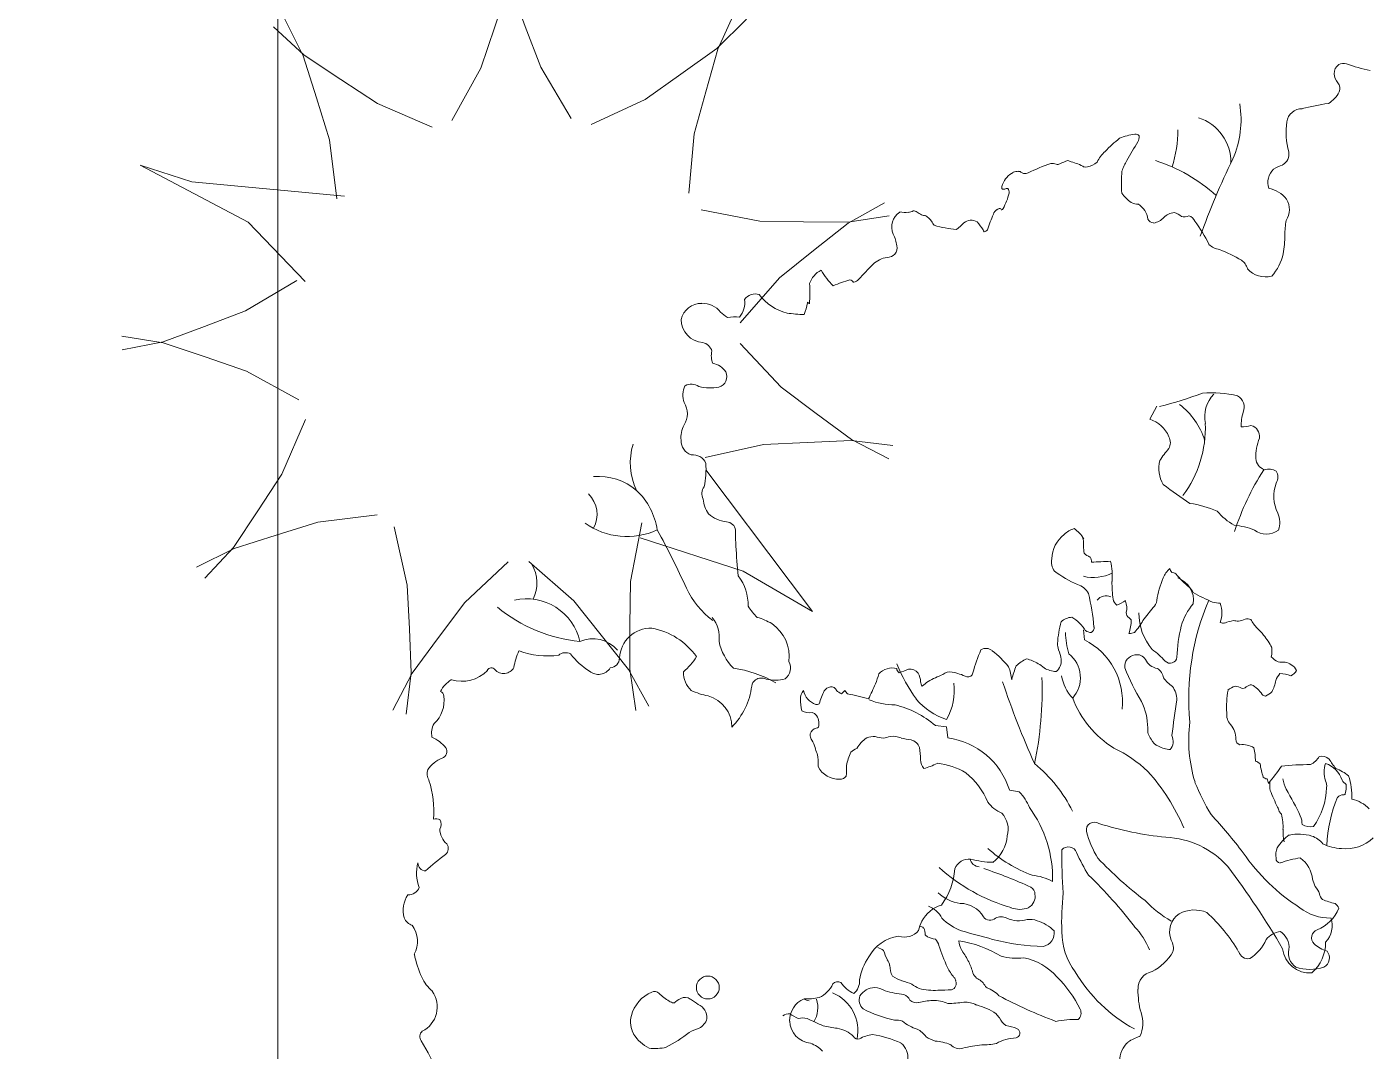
# Model space of a CAD drawing. Header units: millimetres. Extents: x 823088 to 974770, y -118861 to 5314.
# Drawn here: x 838612 to 839607, y -49433 to -48673 of the extents above; entities that cross this region are included whole.
import ezdxf

# ---------------------------------------------------------------- set-up
doc = ezdxf.new("R2010")
doc.units = ezdxf.units.MM
doc.header["$MEASUREMENT"] = 0
doc.layers.add('CAY', color=94, linetype='Continuous')
doc.layers.add('DIENHOA', color=3, linetype='Continuous')

# ---------------------------------------------------------------- blocks, each defined once
blk = doc.blocks.new('Cay73-mb')
at = {"layer": 'DIENHOA', "color": 85, "lineweight": 13, "true_color": 0x58ba48, "transparency": 33554495}
for p, q in [((-545.5, 1338.5), (-534.2, 1360.1)), ((-653.4, 974.3), (-655.2, 991)), ((-899.3, 832.9), (-880.8, 831)), ((-880.8, 831), (-879, 812.5)), ((-777.3, 726.5), (-760.8, 723.4))]:
    blk.add_line(p, q, dxfattribs=at)
blk.add_circle((-1274.7, 400.6), 18.9, dxfattribs=at)
for centre, radius, start, end in [((-224.3, 1909.3), 17.2, 124.2462, 182.6037), ((-213.7, 1911.2), 28, 185.4095, 219.1061), ((-225.8, 1908.1), 17.5, 74.1259, 117.8869), ((-132.8, 2164.7), 255.5, 249.7833, 258.8707), ((-244.5, 1884.6), 12.7, 331.1786, 44.3584), ((-273.6, 1898.1), 44.8, 300.1626, 334.0546), ((-555.1, 1832.3), 160, 336.2838, 9.4639), ((-294.4, 1825.4), 25.5, 89.6582, 171.4207), ((-198.5, 1475.3), 387.7, 97.8081, 104.3099), ((-699.3, 1816.1), 200, 342.153, 0), ((-488.7, 1762.8), 76.8, 358.755, 72.2581), ((-204.1, 1812), 116.8, 171.4933, 196.0571), ((-429.8, 1598.5), 262.5, 129.1287, 136.18), ((-552, 1690.5), 119.8, 98.8255, 111.2513), ((-147.4, 1524.1), 498.4, 146.9415, 151.0298), ((-569, 1802.2), 6.84, 32.8609, 101.47), ((-588, 1805.4), 24.7, 337.5294, 1.1017), ((-584.6, 1740.4), 52.8, 130.8894, 154.9841), ((-336.9, 1776.1), 20.8, 299.6516, 9.8452), ((-593.3, 1433.3), 347.1, 109.4489, 116.1609), ((-707.4, 1741.7), 19, 67.5848, 94.4677), ((-697.7, 1768.8), 9.87, 255.6168, 292.7541), ((-665.8, 1711.4), 55.9, 105.6989, 120.2145), ((-687.8, 1734), 31.9, 66.5177, 77.5333), ((-698.1, 1675.5), 90.7, 60.7472, 75.3021), ((-651.1, 1767.8), 13.3, 258.6896, 281.3104), ((-653.5, 1784.7), 30.4, 279.3725, 313.7596), ((-521, 1726.5), 73.6, 148.0398, 163.2561), ((-618.1, 1506.7), 271.1, 47.8437, 72.4103), ((710.3, 1220.3), 1245.7, 153.9209, 160.2912), ((-319.9, 1728.6), 31, 133.7798, 197.1016), ((-316.4, 1717.3), 41.9, 104.0874, 126.4712), ((-754, 1713.3), 36.6, 117.2626, 159.7518), ((-762.5, 1723.9), 23.6, 89.1291, 110.7747), ((-762.3, 1739), 8.45, 51.4981, 88.531), ((-748.2, 1761.1), 17.9, 240.252, 256.1402), ((-751.6, 1757), 13.2, 266.3473, 293.5077), ((-414.9, 1728.7), 177.6, 173.8451, 185.5643), ((-780.4, 1720.8), 9.54, 146.8678, 190.9946), ((-786.8, 1722.1), 4.31, 226.072, 296.1645), ((-864.4, 1730.4), 88.6, 329.9058, 347.7957), ((-780.3, 1708.9), 10.4, 88.4087, 116.2726), ((-785.4, 1713.6), 7.83, 345.1753, 46.1053), ((-535.5, 1752.2), 69.4, 215.9743, 233.8187), ((-358.4, 1671.9), 48.4, 37.6923, 79.445), ((-790.4, 1672.4), 13.9, 121.5081, 161.5564), ((-789.1, 1671.3), 15.5, 103.2993, 123.6768), ((-796.4, 1680.5), 7.01, 32.8044, 57.3602), ((-789.9, 1686.2), 2.09, 250.9042, 351.9614), ((-564.7, 1718.9), 25.5, 242.5806, 271.1385), ((-585.4, 1662.8), 37.2, 9.3232, 55.3455), ((-349.2, 1684.3), 33.9, 328.0571, 30.6106), ((-941.6, 1655.5), 29.8, 123.5993, 203.0062), ((-948.3, 1750.6), 70.9, 262.0528, 273.6012), ((-954.9, 1731.7), 53.1, 282.0418, 291.1574), ((-935.7, 1671.7), 10.5, 54.379, 90), ((-913.8, 1698.5), 24.1, 229.2506, 249.8434), ((-916.4, 1685.9), 11.6, 240.0308, 272.8414), ((-935.4, 1642.1), 37.8, 37.7105, 58.749), ((-885.5, 1673.3), 21.6, 202.0779, 223.6054), ((-897.4, 1700.8), 59.1, 303.6768, 319.9349), ((-839.4, 1646), 21, 96.7125, 127.2901), ((-840, 1649.5), 17.5, 56.3066, 96.1436), ((-953.5, 1565), 158.1, 32.8356, 38.7984), ((-479.5, 1537.4), 352.8, 156.7264, 161.1793), ((-538.4, 1673.6), 11.4, 204.8937, 265.4301), ((-544.3, 1691.7), 29.9, 279.6423, 316.8165), ((-503.5, 1653.6), 25.9, 93.9598, 136.9894), ((-511.1, 1655), 25.1, 45.4493, 76.753), ((-489.3, 1693.6), 21.1, 258.6845, 292.7424), ((-486.1, 1658.9), 16, 22.9279, 72.0224), ((-684.7, 1508.3), 264.8, 26.6571, 36.3256), ((-203, 1642.2), 119.9, 168.3874, 180), ((-1015.4, 1618.9), 52.7, 6.225, 28.2537), ((-850, 1832.1), 181, 253.5992, 265.379), ((-801.5, 1658.8), 20.7, 202.9424, 213.2265), ((-821.4, 1657), 9.92, 284.7365, 323.6682), ((-470.8, 1640.5), 147.9, 348.6909, 0.6456), ((-978.1, 1620.9), 15.5, 266.7751, 14.0108), ((-426.1, 1649.7), 31.6, 225.8949, 262.0231), ((-528.2, 1373), 264.2, 59.5986, 68.2949), ((-971.9, 1561.4), 44.6, 99.1057, 132.7131), ((-409.3, 1579.5), 26, 15.7567, 55.2913), ((-404.5, 1628), 80.5, 318.1624, 348.2082), ((-1072.3, 1551.4), 36.2, 115.0005, 162.3895), ((-977.5, 1649.5), 128.1, 210.6657, 225.1801), ((-378.3, 980.1), 875.4, 135.4526, 137.6934), ((-354.2, 1613.7), 40.5, 221.9965, 283.6598), ((-1316.2, 1547.7), 209.9, 354.8579, 4.0077), ((-955.8, 1292), 289.3, 106.9761, 112.773), ((-1042.2, 1559.6), 9.2, 30.584, 77.7337), ((-1037.8, 1580.4), 16.4, 282.3406, 317.629), ((-1285.5, 1495.7), 33.9, 88.0776, 167.6578), ((-1283.1, 1492.4), 37.3, 37.8093, 91.9087), ((-1253.6, 1532), 39.9, 321.1358, 5.9482), ((-1196.6, 1524), 21.2, 72.005, 144.8693), ((-1123.7, 1594.4), 83.3, 217.1202, 255.8743), ((-1220.9, 1548.8), 111.9, 340.41, 350.5932), ((-1113.1, 1525.1), 7, 32.7395, 70.58), ((-1202.9, 1567.3), 72.6, 225.7395, 237.0577), ((-1230.3, 1441.7), 65.7, 83.1978, 100.621), ((-1114.9, 1695), 183.7, 260.881, 269.8111), ((-1280, 1503.4), 38.6, 180.5779, 265.4872), ((-1287, 1445.3), 20, 16.3936, 78.6005), ((-1237.3, 1442.6), 31.6, 164.7691, 202.3854), ((-1271.9, 1398.7), 32.4, 33.697, 80.5062), ((-1302, 1372.2), 23.9, 58.1845, 115.4575), ((-1261.3, 1408.7), 18.1, 285.5889, 25.9443), ((-1278.2, 1378.2), 37.5, 155.4988, 199.2947), ((-1270.1, 1464.2), 74.2, 254.9353, 280.6607), ((-674.7, 1950.7), 608.9, 283.8104, 290.7793), ((-443.1, 1210.8), 171.3, 75.6627, 95.1926), ((-402.5, 1342.6), 52.6, 135.1191, 192.0967), ((-410.9, 1358.3), 21.1, 337.1728, 61.1977), ((-1344.2, 1347.4), 35.8, 329.0296, 30.9704), ((-568.5, 1268.2), 118.8, 17.3621, 52.7006), ((-1277.1, 1308.5), 41.9, 150.6628, 186.7116), ((-560.4, 1291.1), 49.7, 21.8084, 72.6169), ((-644, 1325.1), 190.1, 323.6686, 1.9289), ((-321.4, 1327.7), 73.5, 162.2495, 181.4847), ((-532, 1299.7), 20.3, 330.9368, 29.0632), ((-394.9, 1383.7), 57.9, 270, 286.2546), ((-383, 1310.2), 18.4, 350.8899, 76.5088), ((-286.8, 1276.5), 83.9, 158.4917, 181.9367), ((-1297, 1266.5), 105.5, 162.9105, 205.5637), ((-1294, 1302.8), 24.7, 178.0601, 250.7146), ((-370.2, 1164.1), 191.2, 138.8692, 146.3006), ((-1299.1, 1256.9), 22.8, 22.2543, 97.6216), ((-1408.9, 1255.5), 131.3, 347.5065, 4.3757), ((-476.7, 1257.8), 54, 166.7472, 209.9904), ((-350, 1274.6), 20.6, 182.6035, 251.1557), ((-1455.1, 1146.2), 97.8, 49.9038, 94.6124), ((22.4, 1013.1), 450.5, 147.5245, 161.9127), ((-349.9, 1228), 28, 62.5535, 104.0315), ((-353.4, 1243), 19.1, 329.0274, 30.9726), ((-1469.7, 1139.1), 112.8, 8.5322, 46.5813), ((-1264, 1215.3), 20.4, 144.7003, 205.2105), ((-123.8, 1746.9), 652.7, 232.2441, 236.9853), ((-277.5, 1210.9), 63.5, 159.5439, 205.784), ((-1506.1, 1181.1), 48.7, 332.2343, 44.7479), ((-1231.1, 1212.1), 51.7, 186.1247, 215.0035), ((-505.6, 1020.3), 181.1, 66.8087, 81.6995), ((-1238.4, 1220.9), 52, 227.6665, 263.9935), ((-363.5, 1243.5), 90.7, 218.701, 241.7076), ((-365, 1168.1), 33.9, 338.2005, 26.5731), ((-1408, 1263), 118.2, 234.1809, 294.9403), ((-2554.4, 497.4), 1365.5, 24.3081, 28.8296), ((-1244.9, 1152.9), 16.3, 8.3292, 86.4671), ((-1045.5, 1145.7), 183.5, 177.0267, 185.1887), ((-656.4, 1115.7), 44.6, 108.4312, 133.1606), ((-697.9, 1116.1), 50.1, 29.7623, 56.8052), ((-420.6, 1031.4), 133, 68.9692, 83.8991), ((-353.2, 1181.4), 32.5, 232.7058, 307.2942), ((-653.1, 1105.7), 54.4, 128.4219, 177.3601), ((-707.3, 1130.9), 52.6, 357.99, 16.7853), ((-502.5, 1161.7), 726.5, 182.5729, 186.4788), ((-682.4, 1102.9), 25.6, 167.9859, 216.3291), ((-613.2, 1126.5), 41.6, 176.5459, 192.7271), ((-630.6, 1141.8), 33.7, 226.5893, 246.0422), ((-655.9, 1103), 14.2, 358.2097, 34.8059), ((-1618.9, 1068), 62.2, 334.6001, 30.061), ((-575.6, 1263.8), 217.4, 234.131, 245.7801), ((-638.5, 1145.1), 67.9, 255.774, 297.6452), ((-660.3, 1780.1), 677.8, 271.568, 274.2133), ((-715.9, 1079.3), 108.3, 355.4047, 13.2292), ((-484.1, 1059.7), 43, 131.2722, 156.9705), ((-502.2, 1093), 10.3, 185.6903, 224.9963), ((-510.3, 1073.2), 12.6, 52.1215, 86.1647), ((-1286.9, 1032), 78.7, 358.4735, 37.3601), ((-674.3, 1035.4), 31.6, 29.6477, 72.5564), ((-373.7, 1071), 234.3, 180.0939, 187.2905), ((-384.1, 1016.9), 151.7, 156.867, 171.5142), ((-382, 1181.6), 155.6, 219.2417, 230.751), ((-512.8, 1039.5), 39.3, 351.9117, 70.0175), ((-1573.3, 952.2), 89.8, 12.5308, 102.9265), ((-1180.4, 1120.9), 143.4, 205.3534, 233.0577), ((-981.5, 967.4), 344.9, 4.6783, 14.0392), ((-617.6, 1028), 19, 66.0382, 142.0334), ((-588.5, 1045.4), 18.1, 193.0438, 229.976), ((-500.8, 1039.6), 29.6, 25.8181, 46.4913), ((-284.2, 1392.1), 389.1, 240.7744, 246.0896), ((-1459.1, 1227.1), 256.9, 230.7129, 264.0541), ((-1121, 1085.6), 103.5, 212.5411, 225.8361), ((-651.3, 1144), 123.6, 294.484, 302.0292), ((-612.1, 1027.2), 28.5, 344.3857, 23.2441), ((-573, 1020), 11.6, 182.6155, 233.7522), ((-469.5, 1019.4), 94.3, 180.3945, 220.1311), ((82.3, 514.4), 806.6, 140.4959, 142.4103), ((-551.9, 1040.8), 17.8, 311.6388, 355.237), ((-399.3, 970.1), 98.2, 139.3978, 163.9991), ((-69.5, 877.9), 411.9, 156.8851, 185.5007), ((-427.8, 1095.2), 60.5, 256.514, 268.4924), ((-475.5, 1018.8), 48.7, 340.8686, 19.1314), ((-1309.3, 977.9), 53.6, 353.2891, 38.6068), ((-1218.7, 918.5), 96.3, 59.0195, 74.5558), ((-1206, 946.7), 65.7, 352.833, 55.8913), ((-490.3, 952.3), 208.3, 165.5122, 175.559), ((-673.2, 983.7), 27.9, 91.6362, 132.304), ((-706.3, 956.4), 63.9, 31.1649, 59.6604), ((-588.6, 997.4), 15.8, 38.1634, 56.8283), ((-656.5, 1009.3), 80.4, 342.2805, 358.529), ((-648.9, 1056.5), 104.8, 318.2446, 331.4557), ((-250.7, 937), 250.3, 166.1, 178.0158), ((-424.3, 1018), 16, 251.312, 278.7473), ((-399.3, 948.6), 58.1, 98.3267, 112.8627), ((-400.8, 1039.9), 34.5, 258.5601, 272.2909), ((-405.5, 1050.7), 45.7, 277.5446, 292.112), ((-384, 992.8), 16.2, 70.8187, 105.2309), ((-331.8, 1030.2), 51.9, 205.3296, 224.9963), ((-1464.2, 922.1), 54, 40.9191, 113.4765), ((-1368.2, 941.6), 52.2, 88.609, 177.1457), ((-1389.1, 877.7), 118.1, 35.7637, 79.1798), ((-517.9, 994.7), 167.1, 182.862, 195.0806), ((-705.1, 872.4), 114.4, 353.6453, 63.1139), ((-641.2, 1004.9), 18.5, 235.9298, 267.2079), ((-646.1, 994), 8.6, 298.0117, 10.4397), ((-582.6, 1021), 36.3, 274.2841, 289.0896), ((-417.6, 938.1), 74.1, 36.3808, 48.4843), ((-457.4, 900.5), 128.6, 28.3348, 39.3403), ((-1490.6, 911.7), 105.3, 155.1361, 170.6581), ((-1538.4, 1093.1), 145.2, 250.8174, 277.0379), ((-1509.4, 936), 17.2, 61.3898, 130.8411), ((-1169, 990.2), 89.1, 192.0619, 224.6372), ((-546.1, 839.4), 302.2, 156.9325, 164.5439), ((-815.8, 944.4), 15.9, 49.6041, 122.0273), ((-894.4, 839.8), 146.6, 37.8197, 52.6761), ((-667.7, 968.3), 30.2, 179.8418, 199.8187), ((-737.7, 938.2), 46.1, 4.8429, 25.5328), ((-637.5, 832.2), 158.7, 42.393, 52.8033), ((-372.9, 955.6), 28.9, 341.5673, 10.6328), ((-1406.3, 1023.7), 119.4, 217.4326, 237.894), ((-1437.1, 944.9), 16.8, 275.035, 357.5104), ((-1401, 1016.5), 128.4, 312.1682, 327.0879), ((-1160.2, 928), 22.1, 306.082, 28.49), ((-697.9, 1043.8), 286.7, 202.3785, 215.7232), ((-574.4, 855.9), 205.9, 158.4958, 164.9843), ((-724, 888), 60.3, 114.338, 134.0858), ((-762.5, 885.6), 59, 56.4857, 76.6241), ((-739.8, 909.5), 27.1, 42.7729, 68.6609), ((-715.7, 940.1), 24, 310.8602, 4.6361), ((-710.6, 911.7), 50.5, 318.4501, 51.6756), ((-567.7, 930.3), 19.3, 97.4325, 186.482), ((-566.3, 934.1), 15.8, 30.0647, 104.2616), ((-528.5, 953.5), 26.8, 205.5565, 259.827), ((-512.1, 947.1), 11.3, 223.9992, 352.8761), ((-321, 967.3), 32.1, 220.4842, 246.2946), ((-327, 979.8), 42.4, 260.5555, 276.171), ((-325.8, 915.1), 22.7, 53.1266, 81.3662), ((-324.4, 913.1), 23.6, 27.0669, 58.8289), ((-1673.7, 868.2), 47, 120.6504, 153.5912), ((-1680.3, 963.8), 57.9, 252.59, 316.4318), ((-1631.7, 920.9), 7.33, 36.8702, 155.81), ((-1611.4, 937.9), 19.2, 221.0735, 331.6067), ((-1455.2, 940.5), 23.2, 230.9576, 327.5874), ((-1274.6, 920.2), 40.2, 178.363, 226.8874), ((-1262.5, 726.8), 203.1, 60.5282, 81.4732), ((-1186.9, 896), 15.4, 126.816, 172.2316), ((-1186.1, 893.8), 17.6, 63.65, 124.5809), ((-1163.7, 964.4), 56.7, 255.0659, 286.8762), ((-1109.2, 946.9), 120, 337.8518, 346.1588), ((-969.9, 896.6), 31.4, 76.8665, 136.3943), ((-956.1, 926.3), 6.76, 172.8854, 245.2257), ((-1004.1, 1064.1), 150.9, 287.4088, 293.7019), ((-941.7, 908.4), 17.6, 38.4548, 95.4958), ((-954.9, 903.5), 31.3, 2.7264, 30.3889), ((-834.1, 770.4), 155.8, 109.7665, 119.6668), ((-875.4, 903.9), 17.4, 77.8, 130.9618), ((-886.6, 833.1), 89.1, 63.9413, 80.386), ((-846, 921.8), 8.8, 260.5985, 347.9678), ((-854.8, 900.1), 81.9, 5.9376, 21.267), ((-1316.4, 891.2), 593.2, 348.2095, 2.0225), ((-697.1, 967.9), 46, 240.3402, 266.3866), ((-620.2, 927.6), 72.2, 189.9173, 223.2057), ((-295.5, 1039.1), 311.7, 200.8515, 212.2715), ((-544.7, 908.6), 21.9, 7.5658, 58.2365), ((-473.9, 949), 61.8, 217.4011, 236.2853), ((-291.7, 887.1), 50.4, 141.2563, 156.1782), ((-333.7, 858.4), 60.3, 69.9395, 87.4571), ((-323.6, 936.2), 23.7, 296.5479, 328.4303), ((-1718.9, 881), 8.72, 3.0927, 68.9627), ((-1250.5, 1002.3), 122.8, 245.1537, 258.946), ((-1320.5, 913.5), 119.3, 315.9168, 352.5826), ((-1102.4, 877.6), 19.4, 137.6415, 182.6467), ((-1087.5, 896.1), 29.7, 190.5685, 252.2167), ((-546.8, 663.6), 581.8, 157.0671, 159.3286), ((-1067.8, 878.6), 18.8, 104.5339, 141.8211), ((-1071.4, 887.1), 9.81, 23.6302, 96.4084), ((-1040, 913.9), 32.1, 225.4909, 243.4358), ((-1069.2, 905.6), 25.2, 306.2527, 323.7451), ((-1011.3, 918.2), 46.6, 216.2036, 225.0011), ((-86.6, 473.8), 1006.9, 154.8519, 156.4101), ((-909.3, 906.6), 14.5, 186.2476, 216.2549), ((-553.6, 448.8), 580.3, 128.046, 129.2715), ((-962.9, 890.7), 94.9, 329.8609, 7.5227), ((574.6, 1359.3), 1436.7, 198.4323, 204.2141), ((-542.3, 873.9), 41.5, 2.0442, 34.8203), ((-269.6, 864.8), 149.4, 169.7179, 184.188), ((-396.4, 868), 31, 105.367, 130.7424), ((-407.8, 868.9), 29.2, 62.1541, 83.6645), ((-391.9, 901.3), 7.02, 250.7233, 318.7427), ((-375.8, 882.7), 17.7, 96.6138, 127.8542), ((-400.1, 858.1), 47.7, 33.3252, 62.1701), ((-380.6, 934.2), 58.6, 295.9254, 308.4274), ((-408.1, 920.2), 71.5, 333.4178, 349.6866), ((-1761.7, 874.2), 52.1, 313.0379, 7.9894), ((-1288.8, 829.8), 54, 0.6991, 74.1353), ((-1049.8, 875.5), 71.9, 179.0451, 194.6409), ((-1095.2, 874.8), 7.13, 259.1976, 304.991), ((-1110.9, 536.9), 354.7, 73.3618, 79.1667), ((-966.8, 975.3), 108.2, 247.377, 270.4793), ((-1003, 713), 158.5, 49.1465, 76.45), ((-846.7, 948.2), 110.6, 220.5637, 252.048), ((-517.1, 937.2), 166.5, 200.7497, 238.1708), ((-658.3, 826.5), 109.4, 1.4007, 24.9405), ((1430.5, 573.7), 1954.8, 171.1207, 172.8723), ((-354.8, 888), 6.54, 214.8954, 268.5388), ((-1106.6, 879.7), 25.8, 240.256, 278.6664), ((-1102.8, 847.4), 6.78, 36.8716, 90), ((-1112.6, 836.7), 21.3, 342.3223, 44.2759), ((-393.5, 851.2), 25.3, 173.9477, 220.7848), ((-1696.7, 820.1), 33.6, 151.5041, 190.7344), ((-1094.3, 817), 11.6, 115.2003, 185.7203), ((-1101.5, 843.4), 16.1, 277.8054, 304.6941), ((-525.5, 826.1), 23.6, 172.5697, 220.8239), ((-246, 808.5), 235.4, 172.694, 197.1045), ((-437.6, 811.9), 33.9, 357.3555, 42.3361), ((-1757.9, 752.7), 67.3, 40.4821, 65.2251), ((-1091.4, 817.6), 14.6, 186.9115, 217.1187), ((-1152, 780.5), 56.6, 16.4143, 30.0244), ((-979.2, 765), 58.2, 124.8237, 149.0353), ((-1000, 774.4), 40.3, 87.8452, 107.9685), ((-965.5, 963.2), 152.2, 257.4716, 262.5131), ((-987.3, 847.2), 34.9, 273.2704, 292.9967), ((-970.6, 775), 40.2, 68.3797, 94.3159), ((-922.1, 947.2), 139, 255.9643, 262.9581), ((-944, 790.5), 19.4, 17.9054, 75.4661), ((-895.2, 690.2), 123.4, 17.1393, 82.4259), ((-522.3, 819.7), 22.9, 203.1954, 246.7957), ((-509.1, 839.7), 46.6, 241.5533, 266.5512), ((-528.7, 806.9), 21.6, 320.6101, 25.7065), ((-394.1, 810.4), 9.66, 180.2088, 252.7707), ((-392.2, 765.9), 35.6, 58.8597, 97.7786), ((-1695.2, 732.2), 50, 110.8542, 146.0526), ((-1716.6, 790.2), 11.7, 288.1259, 32.2759), ((-1056.9, 805.7), 41.8, 192.7248, 206.8743), ((-1194.7, 768.7), 102.1, 357.9672, 10.2043), ((-924.9, 738.8), 124.5, 156.1986, 166.9302), ((-1007.8, 748.4), 51.2, 114.6227, 127.3029), ((-1148.3, 764.7), 224.9, 3.0687, 8.1304), ((-898, 777.2), 25.6, 181.2189, 216.5546), ((-691.8, 609.1), 205.8, 46.0337, 65.032), ((-477, 774), 105.6, 0, 12.2401), ((-295.5, 798.6), 33.7, 296.2803, 330.4038), ((-262.4, 763.5), 18.9, 48.261, 101.7237), ((-156.1, 833.1), 108.9, 210.6401, 220.7533), ((-1713.5, 753.7), 24, 164.2912, 208.8728), ((-1058.9, 782.5), 38, 207.2562, 272.8543), ((-1108.6, 759.7), 62.9, 350.7535, 6.7003), ((-946.2, 868.5), 110.1, 284.4996, 297.0434), ((-909.3, 652), 119.3, 59.7557, 83.66), ((-923.4, 661.2), 119.6, 22.3804, 51.6535), ((-888.5, 584), 240.8, 26.4846, 50.598), ((-793.9, 536.1), 330.1, 22.7746, 42.0683), ((-374, 760.7), 13.5, 40.9356, 78.9644), ((-196, 797.6), 170.1, 189.5016, 197.1148), ((-554.4, 912.5), 269.2, 319.4668, 327.011), ((-284.2, 358.2), 410.2, 89.5022, 96.2184), ((-210.6, 756.1), 47.4, 162.4564, 197.5436), ((-269.7, 729.2), 43.5, 18.1815, 71.3019), ((-270.5, 682.6), 85.6, 51.9738, 68.1001), ((-1889.1, 691.2), 162.6, 355.5677, 18.2173), ((-1055.2, 754.1), 9.74, 259.1149, 332.3034), ((-127.8, 876.5), 369.7, 201.8021, 211.0314), ((-349.3, 760.2), 15.7, 233.5491, 259.2236), ((-379.8, 731.6), 30.6, 11.3182, 25.5774), ((-295.1, 734.3), 52.5, 175.0735, 189.2481), ((-211.6, 773.2), 118.2, 193.8191, 202.5546), ((-268.8, 734.1), 15.1, 346.5706, 30.7323), ((-204.3, 759.3), 29.3, 214.3128, 233.6697), ((-263.5, 732.5), 42, 344.1827, 4.3975), ((-318.4, 715.7), 106.3, 357.7958, 18.8108), ((-819.3, 667.5), 80.9, 21.9867, 43.7131), ((-44.3, 843.3), 324.6, 201.2003, 206.5309), ((-670.9, 513.9), 410.3, 24.4412, 31.4345), ((-370, 733.2), 115.9, 324.723, 358.6731), ((-25, 625.4), 228.9, 157.1009, 177.5834), ((-227.3, 707.9), 10.7, 84.4557, 142.6542), ((-225.4, 720.7), 2.3, 247.1637, 7.9806), ((-225.5, 654.5), 58.6, 44.5871, 76.8696), ((-768.5, 738.6), 54.6, 215.7063, 246.9748), ((-818.5, 661.5), 39.3, 344.3203, 43.2016), ((-905.9, 579.8), 200.1, 358.776, 36.1244), ((-368.3, 681.5), 37.5, 14.9775, 26.5621), ((-319, 697.7), 14.6, 206.5621, 230.0111), ((-409.7, 666), 83.9, 357.0209, 14.1763), ((-1722.9, 651.8), 27, 76.2206, 98.2129), ((-1731.1, 669.9), 16.7, 331.3893, 28.6107), ((-637.2, 660.5), 13.1, 55.0089, 191.3268), ((-466.9, 1184), 537.9, 252.3884, 264.428), ((-1040.6, 131.3), 814.2, 37.156, 42.9428), ((-327.6, 670), 33.2, 359.0907, 24.2851), ((-279.9, 697.8), 31.8, 242.8452, 278.2278), ((-1680.8, 664.2), 36.2, 183.6661, 227.4201), ((-841.3, 655.5), 60.8, 307.3252, 355.5943), ((-489.6, 700.4), 166, 194.8347, 211.3967), ((-525.3, 503.4), 145.3, 41.8788, 87.5672), ((-279.3, 598.2), 65.1, 123.7662, 149.5143), ((-237.3, 658.7), 88.6, 178.0911, 191.435), ((-300.3, 574.4), 79.3, 73.9593, 100.9666), ((-291.2, 613.1), 39.6, 38.4177, 71.1979), ((-222.1, 694.2), 64.8, 263.4294, 313.7529), ((-1497.2, 333.4), 355.5, 126.2535, 133.1167), ((-1715.5, 629.9), 12.7, 309.4441, 36.8702), ((-662.3, 797.1), 224.8, 227.9239, 249.8908), ((28.2, 616), 719, 179.0508, 184.7166), ((-679.9, 618.2), 14.5, 20.286, 138.1271), ((-401.1, 740.3), 289.9, 203.8107, 212.1571), ((-122, 807.5), 326.7, 214.3812, 237.3835), ((-303.9, 618.6), 33.8, 158.117, 188.0161), ((-223.9, 714.3), 84.7, 244.6698, 266.2274), ((-1691.7, 589.8), 63.5, 164.9025, 202.1019), ((-1739.5, 606.5), 13.5, 180.6248, 267.1376), ((-690.1, 823), 302.6, 227.815, 253.7991), ((-843.6, 587.4), 25.3, 84.44, 158.9623), ((-826.3, 616.1), 16.1, 191.8908, 267.6469), ((-802.8, 746.7), 139.5, 254.0548, 269.3511), ((-137.5, 1087), 683.9, 223.7689, 232.5513), ((-1460, -193.1), 1310.4, 30.1146, 37.2673), ((-330, 613.5), 7.43, 177.6069, 266.9331), ((-279.9, 472.1), 143.3, 96.8436, 110.6659), ((-326.5, 574.3), 49.7, 5.8719, 53.5287), ((-977.5, 603.5), 110.5, 322.853, 356.3568), ((-1046.2, -87.2), 720.7, 65.0329, 71.6438), ((-749.6, 494.3), 92.2, 61.7037, 83.8194), ((-1199.5, 17.3), 793.3, 37.5737, 45.8012), ((-206.2, 598.4), 73.3, 194.9964, 205.142), ((-1768.8, 573.1), 19.6, 267.8781, 338.3644), ((-849.4, 604), 65.2, 226.2783, 262.088), ((-756.1, 551), 21.4, 299.8354, 9.464), ((-747.6, 554.9), 12.6, 358.4977, 63.4392), ((-249.3, 508.8), 441.7, 173.7569, 182.0772), ((-304.5, 540.7), 41.5, 20.2225, 39.7344), ((-249, 557.8), 16.8, 189.3156, 226.0772), ((-1730.1, 528.1), 46.9, 147.1829, 195.5185), ((-872.5, 483.8), 55.6, 107.6832, 151.9272), ((-922.5, 499.5), 37.1, 24.6276, 71.7426), ((-858.4, 495), 44.4, 30.1461, 90), ((-760, 568), 38.5, 247.7547, 292.2453), ((-419.4, 670.5), 184.2, 223.3687, 240.464), ((-248.9, 595), 79.7, 231.8437, 271.2875), ((-293, 555), 63.6, 291.8035, 338.2026), ((-195.3, 714.1), 180.7, 248.7943, 255.6938), ((-247.2, 527.3), 13.8, 17.3523, 58.3421), ((-1756.1, 522.8), 20.5, 200.6071, 253.0664), ((-869.6, 483.2), 58.4, 152.7295, 168.6899), ((-814.5, 594.6), 108.9, 227.0149, 247.5243), ((-809.1, 524.6), 13.1, 213.6949, 312.8878), ((-790.9, 497.7), 19.7, 61.7037, 118.2963), ((-761.6, 559), 48.3, 245.56, 286.5511), ((-742.6, 484.7), 28.4, 66.5867, 100.6177), ((-750.2, 448.2), 65.4, 44.4864, 73.1843), ((-477.2, 492.5), 35.9, 123.8422, 202.5184), ((-472.4, 476.9), 51.7, 66.3816, 118.7085), ((-621.3, 332.7), 255.9, 29.7015, 48.4802), ((-283.4, 502.4), 38.6, 316.1553, 19.6544), ((-1800.3, 476.6), 46.6, 332.9961, 34.8913), ((-950, 513.7), 29.9, 250.7102, 320.4751), ((-925.7, 491.8), 9.89, 44.4896, 90), ((-939.9, 488.1), 23.8, 358.7397, 26.5603), ((-902.8, 499.1), 17.6, 220.9085, 236.7079), ((-2015.9, -3860.5), 4506.3, 74.4099, 75.0852), ((-725.9, 490.5), 22.6, 282.4422, 8.9743), ((-580.1, 492.8), 110.6, 180, 216.8762), ((-653.5, 421.3), 114.9, 21.0411, 43.9109), ((-327.4, 460.9), 32.1, 94.8638, 144.0932), ((-347.5, 466.5), 31.6, 354.7152, 56.8187), ((-264.5, 482.7), 14.2, 110.476, 224.997), ((-949.8, 418.6), 67.6, 98.5729, 151.2951), ((-1005.9, 430.5), 37.7, 55.6643, 72.2672), ((-892.8, 524.5), 44.7, 243.8643, 261.6461), ((-916.6, 463.5), 24.1, 15.8172, 44.2092), ((-496.8, 601.4), 417.8, 198.3259, 203.6446), ((-826.4, 480.1), 34.5, 183.9308, 212.6576), ((-888.2, 294.8), 185, 58.2634, 81.4708), ((-716.3, 809.8), 341.4, 254.9732, 269.2153), ((-531.5, 465.5), 24.9, 345.9652, 31.9782), ((-417.7, 508.1), 70.2, 301.7042, 336.1923), ((-324.3, 475.7), 68.7, 312.0736, 0), ((-236.8, 514), 55.9, 227.6094, 252.8956), ((-1580.2, 492.6), 182.4, 191.7752, 204.3329), ((-934.2, 399.2), 91.1, 145.2902, 171.1229), ((-875.9, 495.8), 114, 197.4641, 205.8397), ((-992.4, 434.9), 17.8, 6.0712, 38.9615), ((-1017.7, 351.4), 196.1, 27.7874, 34.1336), ((-959.2, 388.5), 127.2, 16.5551, 25.289), ((-766.2, 547.8), 98.8, 255.5323, 277.3164), ((-772.1, 354.2), 97.3, 41.2092, 79.0479), ((-578.6, 500.7), 82.3, 296.5675, 329.9672), ((-383.4, 464.5), 16.4, 197.8171, 279.3183), ((-281.6, 469.7), 45.2, 186.8207, 274.2363), ((-289.1, 457), 27.7, 166.2198, 235.3207), ((-267.2, 449.6), 17.8, 300.0712, 38.16), ((-926.3, 439.7), 48.4, 183.4155, 204.6514), ((-759.4, 500.9), 137.6, 209.1758, 217.4659), ((-820.5, 430), 17.6, 197.4318, 231.5784), ((-450, 555.3), 253.7, 210.5149, 241.579), ((-536.8, 399.2), 28.3, 100.1574, 183.0125), ((-281.6, 504), 73.6, 251.5632, 288.4368), ((-1686.5, 444.3), 65.6, 204.1558, 229.5632), ((-1107.6, 423.3), 42.5, 292.8419, 337.1812), ((-1060.4, 398.8), 11.3, 63.9206, 135.0115), ((-1005.4, 445.9), 62.2, 216.4582, 242.79), ((-1053.2, 412.3), 29, 311.645, 1.9745), ((-999.1, 371.8), 28.8, 90.6986, 149.0152), ((-1005.4, 352), 49, 61.904, 83.0476), ((-924.6, 493.2), 86.7, 238.2267, 249.9509), ((-990.8, 280.4), 136.3, 67.1992, 74.4971), ((-905.1, 448.4), 53.6, 232.1803, 247.1621), ((-899.6, 511.3), 115.4, 256.8107, 272.1863), ((-875.5, 407.1), 10.6, 286.8165, 24.4395), ((-874.7, 410.8), 8.93, 4.9465, 46.3263), ((-847.6, 383.8), 36.3, 34.916, 63.5051), ((-811.1, 406.7), 7.1, 197.7136, 244.651), ((-832.1, 352.5), 51, 42.3331, 69.4393), ((-842.4, 274.8), 203, 26.3154, 45.0053), ((-1766, 368.5), 45, 296.905, 35.0327), ((-1345.3, 339.9), 57.3, 112.3595, 165.5771), ((-1362.6, 383.9), 10.2, 43.0872, 116.5023), ((-1290.3, 459.1), 94.2, 226.4698, 239.2613), ((-1326.7, 396.1), 21.4, 236.7809, 258.9951), ((-1298.3, 337.3), 49.7, 114.9656, 130.7525), ((-1312.3, 370.8), 13.6, 50.0941, 121.2194), ((-1335.6, 320.6), 68.7, 49.0246, 62.1047), ((-1100.9, 346.2), 38.8, 112.8139, 181.3966), ((-1110.2, 459.6), 77.9, 265.7619, 284.1816), ((-1105.5, 396.5), 17.8, 234.4514, 264.4213), ((-1137.3, 367), 44.1, 328.7273, 18.7517), ((-1094.1, 329.5), 67, 348.1315, 67.9075), ((-1006.4, 379.8), 18.7, 158.4969, 230.1509), ((-934.3, 564.5), 176, 254.1689, 264.4933), ((-959.8, 370.4), 20.8, 27.1114, 65.5579), ((-930, 392.2), 16.7, 227.605, 280.9803), ((-898.1, 267.4), 112.1, 92.9539, 104.8745), ((-903.8, 312.6), 66.8, 67.7758, 90), ((-906, 950), 554, 271.1132, 273.4689), ((-876.6, 512.4), 138, 269.1816, 280.1403), ((-850.4, 338.2), 38.4, 60.7598, 92.8171), ((-403.1, 1129.1), 839, 242.2038, 249.2124), ((-433, 395.5), 132.1, 179.0464, 195.9438), ((-1299.1, 350.9), 23.1, 355.237, 68.5567), ((-1138.3, 330.2), 27.1, 92.1209, 118.0136), ((-1084, 439), 98.6, 235.9416, 244.985), ((-932.1, 526.2), 182.5, 241.769, 259.1113), ((-854.1, 277.5), 96.9, 55.47, 76.6086), ((-760.3, 385.1), 47.8, 215.54, 226.2936), ((-673.6, 358.3), 14.6, 312.9103, 26.0757), ((-607.8, 341.9), 50.8, 334.1814, 19.9479), ((-1358.9, 344.1), 43.1, 166.3956, 207.9637), ((-1269.3, 265.6), 70.6, 106.1836, 120.8189), ((-1303.4, 358.5), 29, 299.8701, 340.6996), ((-1101.5, 346.5), 38.1, 181.897, 264.6085), ((-1118.3, 318.9), 31.6, 76.3741, 103.6259), ((-955.5, 654), 341.7, 242.9572, 247.8662), ((-1050.6, 460.8), 127.8, 254.7489, 265.2368), ((-1068.8, 284.5), 49.4, 45.6185, 81.2553), ((-965.2, 310), 37, 71.5665, 92.159), ((-913.1, 391.1), 61.2, 228.7009, 254.8283), ((-767.9, 360.9), 27.4, 202.0696, 236.7365), ((-790.9, 276.3), 62.1, 64.7603, 82.6146), ((-767.8, 325.4), 7.9, 281.4522, 64.7242), ((-670.1, 192.3), 155.5, 87.5971, 101.4052), ((-1738.9, 319.8), 10.9, 127.7608, 220.2257), ((-2232.8, 29.1), 562.3, 17.9325, 30.2932), ((-1342.1, 358.1), 64.7, 211.9609, 243.0594), ((-1453.1, 515.6), 240.1, 297.2342, 307.9492), ((-1026.9, 323.8), 8.29, 208.3525, 285.2539), ((-997.4, 270), 53.3, 96.0719, 120.795), ((-1031, 143.8), 181.4, 65.6488, 81.1576), ((-950.4, 293.2), 44.3, 36.3292, 61.3038), ((-882.8, 366.1), 56.5, 235.7169, 252.5542), ((-902.9, 241.5), 70.7, 66.3724, 87.4911), ((-761.8, 242), 75.8, 93.3662, 119.1516), ((-553.6, 279.3), 41.8, 131.3955, 180), ((-537.9, 243.9), 79.7, 107.6704, 123.0267), ((-1362.5, 388.3), 88.4, 264.1925, 282.5982), ((-1120.1, 265), 46.1, 41.6221, 70.9765), ((-973.8, 285.7), 29.2, 351.7399, 52.8347), ((-859.4, 320.1), 20.4, 222.3289, 286.1121), ((-806.1, 118.8), 187.9, 95.042, 104.6879), ((-822, 427.2), 121.3, 269.7084, 281.0693)]:
    blk.add_arc(centre, radius, start, end, dxfattribs=at)
blk = doc.blocks.new('A$C13116BC8')
at = {"layer": 'CAY', "lineweight": 5, "transparency": 33554495}
for points in [[(127.22, 274.82), (133, 302.44), (133.66, 323.12), (134.13, 343.94), (131.52, 363.56)], [(244.43, 274.82), (238.64, 302.44), (237.98, 323.12), (237.51, 343.94), (240.12, 363.56)], [(180.92, 292.27), (160, 311.21), (147.31, 327.55), (134.7, 344.13), (125.28, 361.53)], [(190.72, 292.27), (211.64, 311.21), (224.33, 327.55), (236.94, 344.13), (246.36, 361.53)], [(119.29, 269.06), (91.23, 272.09), (71.36, 277.85), (51.41, 283.85), (33.56, 292.39)], [(86.1, 223.37), (74.54, 249.12), (62.92, 266.24), (51.06, 283.36), (37.42, 297.7)], [(252.35, 269.06), (280.41, 272.09), (300.28, 277.85), (320.23, 283.85), (338.08, 292.39)], [(285.55, 223.37), (297.1, 249.12), (308.72, 266.24), (320.58, 283.36), (334.22, 297.7)], [(290.38, 220.15), (356.71, 220.15), (374.19, 220.15), (339.23, 205.51), (297.4, 176.01)], [(83.07, 214.06), (58.59, 200.02), (39.13, 193), (19.46, 186.12), (0, 182.54)], [(83.07, 157.59), (58.59, 171.62), (39.13, 178.64), (19.46, 185.52), (0, 189.1)], [(292.27, 180.92), (311.21, 160), (327.55, 147.31), (344.13, 134.7), (361.53, 125.28)], [(84.24, 161.36), (35.39, 107.59), (14.47, 92.94), (66.76, 117.42), (105.3, 122.24)], [(274.82, 127.21), (302.44, 133), (323.12, 133.66), (343.94, 134.13), (363.56, 131.52)], [(102.58, 119.29), (99.55, 91.23), (93.79, 71.36), (87.79, 51.41), (79.25, 33.56)], [(269.06, 119.29), (272.09, 91.23), (277.85, 71.36), (283.85, 51.41), (292.39, 33.56)], [(148.27, 86.1), (122.52, 74.54), (105.4, 62.92), (88.28, 51.06), (73.94, 37.42)], [(157.59, 83.07), (171.62, 58.59), (178.64, 39.13), (185.52, 19.46), (189.1, 0)], [(214.06, 83.07), (200.02, 58.59), (193, 39.13), (186.12, 19.46), (182.54, 0)], [(223.37, 86.1), (249.12, 74.54), (266.24, 62.92), (283.36, 51.06), (297.7, 37.42)]]:
    blk.add_lwpolyline(points, dxfattribs=at)
blk = doc.blocks.new('asdasdsd')
at = {"color": 1, "lineweight": 20}
blk.add_lwpolyline([(803112.97, -58623.43), (806412.97, -58623.43), (806412.97, -51623.43), (805212.97, -51623.43), (805212.97, -48623.43), (806412.97, -48623.43), (806412.97, -42923.43), (802212.97, -42923.43), (802212.97, -43623.43), (802112.97, -43623.43), (802112.97, -43853.43), (802412.97, -43853.43), (802412.97, -43153.43), (806182.97, -43153.43), (806182.97, -48393.43), (804982.97, -48393.43), (804982.97, -51853.43), (806182.97, -51853.43), (806182.97, -55923.43), (803112.97, -55923.43), (803112.97, -56153.43), (806182.97, -56153.43), (806182.97, -58393.43), (803112.97, -58393.43)], close=True, dxfattribs=at)
at = {"layer": 'CAY', "color": 1, "transparency": 33554495, "xscale": 1.567410653337407, "yscale": 1.567410653337407, "zscale": 1.567410653337407, "rotation": 306.912120025462}
blk.add_blockref('A$C13116BC8', (804980.97, -48845.06), dxfattribs=at)
at = {"layer": 'CAY', "color": 1, "transparency": 33554495, "xscale": 0.4492782483666056, "yscale": 0.4492782483666056, "zscale": 0.4492782483666056}
blk.add_blockref('Cay73-mb', (806104.31, -49565.5), dxfattribs=at)

msp = doc.modelspace()

# ---------------------------------------------------------------- block references
at = {"color": 8, "lineweight": 9}
msp.add_blockref('asdasdsd', (33585.5, 0), dxfattribs=at)

doc.saveas('drawing.dxf')
